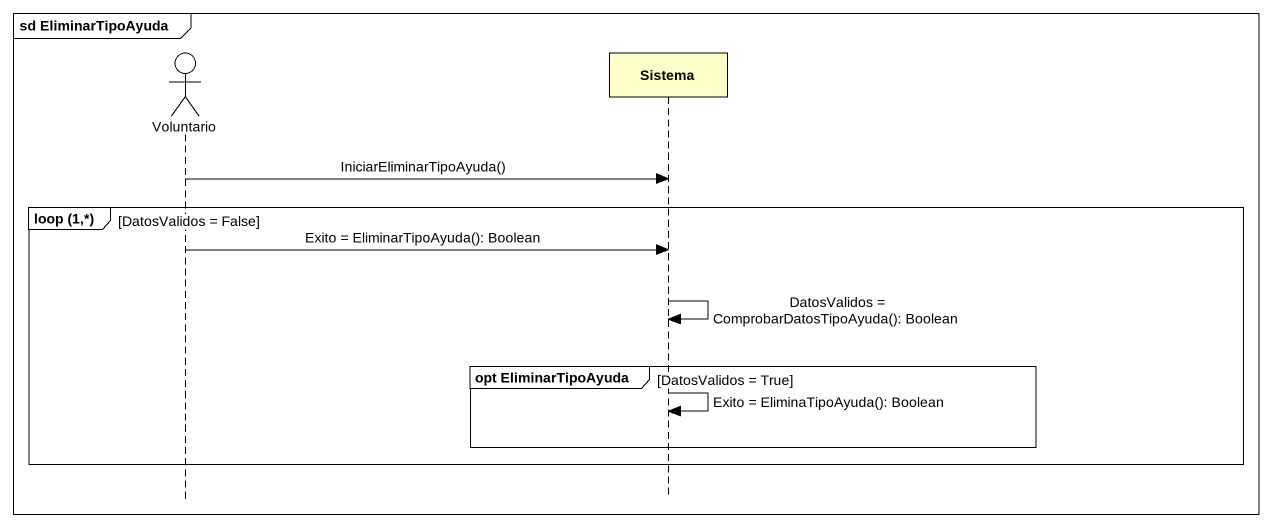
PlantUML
@startuml
mainframe sd EliminarTipoAyuda
hide footbox
actor Voluntario
participant Sistema

Voluntario -> Sistema : IniciarEliminarTipoAyuda()
group loop (1,*) [DatosValidos = False]
  Voluntario -> Sistema : Exito = EliminarTipoAyuda(): Boolean
  Sistema -> Sistema : DatosValidos = ComprobarDatosTipoAyuda(): Boolean
  group opt EliminarTipoAyuda [DatosValidos = True]
    Sistema -> Sistema : Exito = EliminaTipoAyuda(): Boolean
  end
end
@enduml
